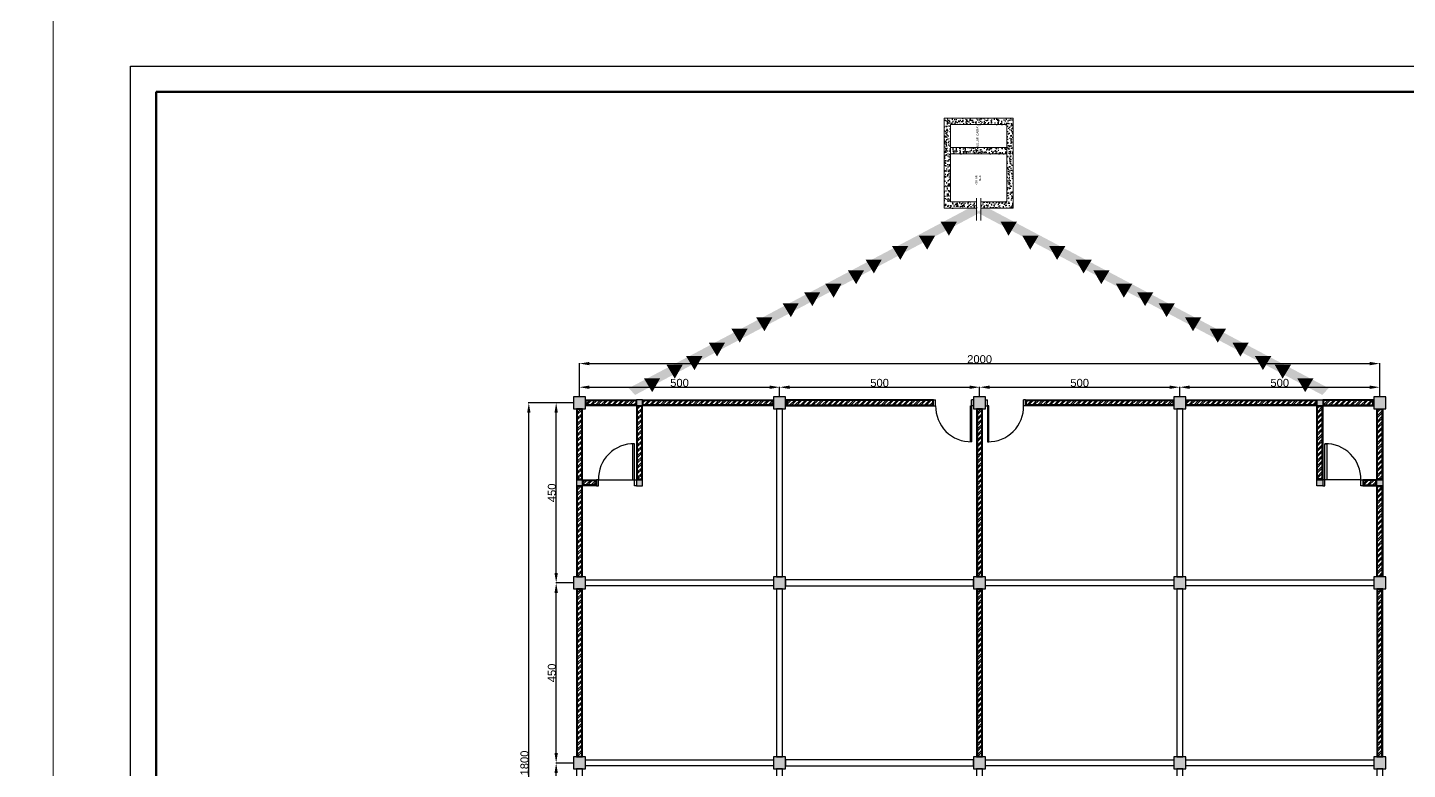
# Model space of a CAD drawing. Header units: centimetres. Extents: x 134057 to 145613, y 5028 to 39996.
# Drawn here: x 139352 to 142801, y 30390 to 32243 of the extents above; entities that cross this region are included whole.
import ezdxf

# ---------------------------------------------------------------- set-up
doc = ezdxf.new("R2010")
doc.units = ezdxf.units.CM
doc.header["$PDMODE"] = 2
doc.linetypes.add('ACAD_ISO02W100', pattern=[15, 12, -3])
for name, color, linetype, lineweight in [('as', 7, 'ACAD_ISO02W100', 0), ('GARIS DINDING BATA', 191, 'Continuous', 0), ('Kertas', 252, 'Continuous', 20), ('Legenda', 252, 'Continuous', 20), ('MT', 82, 'Continuous', 50), ('TEKS', 190, 'Continuous', 0)]:
    doc.layers.add(name, color=color, linetype=linetype, lineweight=lineweight)
for name, color, linetype in [('dinding', 151, 'Continuous'), ('kolom', 141, 'Continuous'), ('kuzen', 191, 'Continuous')]:
    doc.layers.add(name, color=color, linetype=linetype)
doc.styles.get("Standard").update_dxf_attribs({"font": 'arial.ttf'})
doc.styles.add('TRADITIONAL', font='')
doc.styles.get('TRADITIONAL').set_extended_font_data('Traditional Arabic')
doc.dimstyles.new('ISO-25', dxfattribs={"dimtxt": 2.5, "dimasz": 2.5, "dimexe": 1.25, "dimexo": 0.625, "dimtad": 1, "dimtxsty": 'Standard', "dimcen": 2.5, "dimadec": 0, "dimazin": 0, "dimtfac": 1, "dimtmove": 0, "dimatfit": 3, "dimfxl": 1, "dimarcsym": 0})
pattern_1 = [(45, (-1838.303, -7520.782), (-6.7351921, 6.7351921), []), (45, (-1833.813, -7520.782), (-6.7351921, 6.7351921), [])]
pattern_2 = [(45, (-1688.303, -7520.782), (-6.7351921, 6.7351921), []), (45, (-1683.813, -7520.782), (-6.7351921, 6.7351921), [])]

# ---------------------------------------------------------------- blocks, each defined once
blk = doc.blocks.new('*D161')
at = {"layer": 'Defpoints', "color": 0, "transparency": 16777216}
for p in [(141231.5, 31345), (140731.5, 31321.2), (141231.5, 31321.2)]:
    blk.add_point(p, dxfattribs=at)
at = {"layer": 'dinding', "color": 0, "lineweight": -2, "transparency": 16777216}
for p, q in [((140731.5, 31321.9), (140731.5, 31346.2)), ((140756.5, 31345), (141206.5, 31345)), ((141231.5, 31321.9), (141231.5, 31346.2))]:
    blk.add_line(p, q, dxfattribs=at)
at = {"layer": 'dinding', "color": 0, "transparency": 16777216}
for points in [[(140756.5, 31349.2), (140756.5, 31340.8), (140731.5, 31345)], [(141206.5, 31349.2), (141206.5, 31340.8), (141231.5, 31345)]]:
    blk.add_solid(points, dxfattribs=at)
at = {"layer": 'dinding', "color": 0, "transparency": 16777216, "insert": (140981.5, 31355.8), "char_height": 20, "attachment_point": 5}
blk.add_mtext('500', dxfattribs=at)
blk = doc.blocks.new('*D152')
at = {"layer": 'Defpoints', "color": 0, "transparency": 16777216}
for p in [(141731.5, 31345), (141231.5, 31321.2), (141731.5, 31321.2)]:
    blk.add_point(p, dxfattribs=at)
at = {"layer": 'dinding', "color": 0, "lineweight": -2, "transparency": 16777216}
for p, q in [((141231.5, 31321.9), (141231.5, 31346.2)), ((141256.5, 31345), (141706.5, 31345)), ((141731.5, 31321.9), (141731.5, 31346.2))]:
    blk.add_line(p, q, dxfattribs=at)
at = {"layer": 'dinding', "color": 0, "transparency": 16777216}
for points in [[(141256.5, 31349.2), (141256.5, 31340.8), (141231.5, 31345)], [(141706.5, 31349.2), (141706.5, 31340.8), (141731.5, 31345)]]:
    blk.add_solid(points, dxfattribs=at)
at = {"layer": 'dinding', "color": 0, "transparency": 16777216, "insert": (141481.5, 31355.8), "char_height": 20, "attachment_point": 5}
blk.add_mtext('500', dxfattribs=at)
blk = doc.blocks.new('*D153')
at = {"layer": 'Defpoints', "color": 0, "transparency": 16777216}
for p in [(142231.5, 31345), (141731.5, 31321.2), (142231.5, 31321.2)]:
    blk.add_point(p, dxfattribs=at)
at = {"layer": 'dinding', "color": 0, "lineweight": -2, "transparency": 16777216}
for p, q in [((141731.5, 31321.9), (141731.5, 31346.2)), ((141756.5, 31345), (142206.5, 31345)), ((142231.5, 31321.9), (142231.5, 31346.2))]:
    blk.add_line(p, q, dxfattribs=at)
at = {"layer": 'dinding', "color": 0, "transparency": 16777216}
for points in [[(141756.5, 31349.2), (141756.5, 31340.8), (141731.5, 31345)], [(142206.5, 31349.2), (142206.5, 31340.8), (142231.5, 31345)]]:
    blk.add_solid(points, dxfattribs=at)
at = {"layer": 'dinding', "color": 0, "transparency": 16777216, "insert": (141981.5, 31355.8), "char_height": 20, "attachment_point": 5}
blk.add_mtext('500', dxfattribs=at)
blk = doc.blocks.new('*D154')
at = {"layer": 'Defpoints', "color": 0, "transparency": 16777216}
for p in [(142731.5, 31345), (142231.5, 31321.2), (142731.5, 31321.2)]:
    blk.add_point(p, dxfattribs=at)
at = {"layer": 'dinding', "color": 0, "lineweight": -2, "transparency": 16777216}
for p, q in [((142231.5, 31321.9), (142231.5, 31346.2)), ((142256.5, 31345), (142706.5, 31345)), ((142731.5, 31321.9), (142731.5, 31346.2))]:
    blk.add_line(p, q, dxfattribs=at)
at = {"layer": 'dinding', "color": 0, "transparency": 16777216}
for points in [[(142256.5, 31349.2), (142256.5, 31340.8), (142231.5, 31345)], [(142706.5, 31349.2), (142706.5, 31340.8), (142731.5, 31345)]]:
    blk.add_solid(points, dxfattribs=at)
at = {"layer": 'dinding', "color": 0, "transparency": 16777216, "insert": (142481.5, 31355.8), "char_height": 20, "attachment_point": 5}
blk.add_mtext('500', dxfattribs=at)
blk = doc.blocks.new('*D155')
at = {"layer": 'Defpoints', "color": 0, "transparency": 16777216}
for p in [(142731.5, 31404), (140731.5, 31321.2), (142731.5, 31321.2)]:
    blk.add_point(p, dxfattribs=at)
at = {"layer": 'dinding', "color": 0, "lineweight": -2, "transparency": 16777216}
for p, q in [((140731.5, 31321.9), (140731.5, 31405.3)), ((140756.5, 31404), (142706.5, 31404)), ((142731.5, 31321.9), (142731.5, 31405.3))]:
    blk.add_line(p, q, dxfattribs=at)
at = {"layer": 'dinding', "color": 0, "transparency": 16777216}
for points in [[(140756.5, 31408.2), (140756.5, 31399.9), (140731.5, 31404)], [(142706.5, 31408.2), (142706.5, 31399.9), (142731.5, 31404)]]:
    blk.add_solid(points, dxfattribs=at)
at = {"layer": 'dinding', "color": 0, "transparency": 16777216, "insert": (141731.5, 31414.9), "char_height": 20, "attachment_point": 5}
blk.add_mtext('2000', dxfattribs=at)
blk = doc.blocks.new('*D160')
at = {"layer": 'Defpoints', "color": 0, "transparency": 16777216}
for p in [(140673.3, 31306.2), (140716.5, 31306.2), (140716.5, 30856.2)]:
    blk.add_point(p, dxfattribs=at)
at = {"layer": 'dinding', "color": 0, "lineweight": -2, "transparency": 16777216}
for p, q in [((140715.9, 31306.2), (140672.1, 31306.2)), ((140673.3, 30881.2), (140673.3, 31281.2)), ((140715.9, 30856.2), (140672.1, 30856.2))]:
    blk.add_line(p, q, dxfattribs=at)
at = {"layer": 'dinding', "color": 0, "transparency": 16777216}
for points in [[(140669.1, 31281.2), (140677.5, 31281.2), (140673.3, 31306.2)], [(140669.1, 30881.2), (140677.5, 30881.2), (140673.3, 30856.2)]]:
    blk.add_solid(points, dxfattribs=at)
at = {"layer": 'dinding', "color": 0, "transparency": 16777216, "insert": (140662.5, 31081.2), "char_height": 20, "attachment_point": 5, "rotation": 90}
blk.add_mtext('450', dxfattribs=at)
blk = doc.blocks.new('*D156')
at = {"layer": 'Defpoints', "color": 0, "transparency": 16777216}
for p in [(140673.3, 30856.2), (140716.5, 30856.2), (140716.5, 30406.2)]:
    blk.add_point(p, dxfattribs=at)
at = {"layer": 'dinding', "color": 0, "lineweight": -2, "transparency": 16777216}
for p, q in [((140715.9, 30856.2), (140672.1, 30856.2)), ((140673.3, 30431.2), (140673.3, 30831.2)), ((140715.9, 30406.2), (140672.1, 30406.2))]:
    blk.add_line(p, q, dxfattribs=at)
at = {"layer": 'dinding', "color": 0, "transparency": 16777216}
for points in [[(140669.1, 30831.2), (140677.5, 30831.2), (140673.3, 30856.2)], [(140669.1, 30431.2), (140677.5, 30431.2), (140673.3, 30406.2)]]:
    blk.add_solid(points, dxfattribs=at)
at = {"layer": 'dinding', "color": 0, "transparency": 16777216, "insert": (140662.5, 30631.2), "char_height": 20, "attachment_point": 5, "rotation": 90}
blk.add_mtext('450', dxfattribs=at)
blk = doc.blocks.new('*D157')
at = {"layer": 'Defpoints', "color": 0, "transparency": 16777216}
for p in [(140673.3, 30406.2), (140716.5, 30406.2), (140716.5, 29956.2)]:
    blk.add_point(p, dxfattribs=at)
at = {"layer": 'dinding', "color": 0, "lineweight": -2, "transparency": 16777216}
for p, q in [((140715.9, 30406.2), (140672.1, 30406.2)), ((140673.3, 29981.2), (140673.3, 30381.2)), ((140715.9, 29956.2), (140672.1, 29956.2))]:
    blk.add_line(p, q, dxfattribs=at)
at = {"layer": 'dinding', "color": 0, "transparency": 16777216}
for points in [[(140669.1, 30381.2), (140677.5, 30381.2), (140673.3, 30406.2)], [(140669.1, 29981.2), (140677.5, 29981.2), (140673.3, 29956.2)]]:
    blk.add_solid(points, dxfattribs=at)
at = {"layer": 'dinding', "color": 0, "transparency": 16777216, "insert": (140662.5, 30181.2), "char_height": 20, "attachment_point": 5, "rotation": 90}
blk.add_mtext('450', dxfattribs=at)
blk = doc.blocks.new('*D159')
at = {"layer": 'Defpoints', "color": 0, "transparency": 16777216}
for p in [(140604.9, 31306.2), (140716.5, 31306.2), (140716.5, 29506.2)]:
    blk.add_point(p, dxfattribs=at)
at = {"layer": 'dinding', "color": 0, "lineweight": -2, "transparency": 16777216}
for p, q in [((140715.9, 31306.2), (140603.6, 31306.2)), ((140604.9, 29531.2), (140604.9, 31281.2)), ((140715.9, 29506.2), (140603.6, 29506.2))]:
    blk.add_line(p, q, dxfattribs=at)
at = {"layer": 'dinding', "color": 0, "transparency": 16777216}
for points in [[(140600.7, 31281.2), (140609.1, 31281.2), (140604.9, 31306.2)], [(140600.7, 29531.2), (140609.1, 29531.2), (140604.9, 29506.2)]]:
    blk.add_solid(points, dxfattribs=at)
at = {"layer": 'dinding', "color": 0, "transparency": 16777216, "insert": (140594.1, 30406.2), "char_height": 20, "attachment_point": 5, "rotation": 90}
blk.add_mtext('1800', dxfattribs=at)

msp = doc.modelspace()

# ---------------------------------------------------------------- hatches: boundary and pattern name
h = msp.add_hatch()
h.set_pattern_fill('AR-CONC', color=2, scale=0.096, angle=90, style=0)
h.set_pattern_definition([(140, (141815.296, 31792.605), (1.53015, 17.4897), [1.8288, -20.1168]), (85, (141815.296, 31792.605), (-18.3414, -3.3833), [1.463, -16.0934]), (190.451, (141815.423, 31794.062), (-16.8112, 14.1065), [1.5542, -17.0966]), (136.184, (141810.42, 31792.605), (4.036, 26.0236), [2.7432, -30.1752]), (186.636, (141810.755, 31794.773), (-23.7529, 22.7908), [2.3314, -25.645]), (81.184, (141810.42, 31792.605), (-23.7528, 22.7908), [2.1946, -24.1402]), (111, (141811.638, 31795.043), (9.8175, 14.555), [1.8288, -20.1168]), (56, (141811.638, 31795.043), (-17.682, 5.933), [1.463, -16.0934]), (161.4514, (141812.456, 31796.256), (-7.8646, 20.488), [1.5542, -17.0966]), (127.5, (141815.296, 31792.6046), (-8.11728, 0.2965), [0, -15.89837, 0, -16.33728, 0, -16.1544]), (97.5, (141815.296, 31792.605), (-9.61734, 6.4147), [0, -9.3147, 0, -15.5326, 0, -6.15696]), (57.5, (141815.296, 31787.167), (0.54996, 13.0167), [0, -6.096, 0, -19.01952, 0, -25.23744]), (47.5, (141815.296, 31784.729), (-2.44094, 14.2204), [0, -7.9248, 0, -12.6309, 0, -17.92224])])
h.paths.add_polyline_path([(141643.153, 32016.913), (141643.153, 31936.057), (141643.153, 31792.605), (141724.008, 31792.605), (141724.008, 31808.254), (141658.802, 31808.254), (141658.802, 31928.233), (141658.802, 32001.263), (141799.647, 32001.263), (141799.647, 31808.254), (141734.441, 31808.254), (141734.441, 31792.605), (141815.296, 31792.605), (141815.296, 32016.913)])
h.paths.add_polyline_path([(141658.802, 31943.882), (141658.802, 31928.233), (141799.647, 31928.233), (141799.647, 31943.882)], flags=17)
h = msp.add_hatch(color=7)
h.dxf.hatch_style = 1
h.paths.add_polyline_path([(141633.82, 31758.323), (141674.569, 31758.323), (141654.731, 31723.517)])
h = msp.add_hatch(color=7)
h.dxf.hatch_style = 1
h.paths.add_polyline_path([(141824.628, 31758.323), (141783.879, 31758.323), (141803.718, 31723.517)])
h = msp.add_hatch(color=7)
h.dxf.hatch_style = 1
h.paths.add_polyline_path([(141512.484, 31697.844), (141553.233, 31697.844), (141533.395, 31663.039)])
h = msp.add_hatch(color=7)
h.dxf.hatch_style = 1
h.paths.add_polyline_path([(141579.507, 31723.455), (141620.256, 31723.455), (141600.417, 31688.65)])
h = msp.add_hatch(color=7)
h.dxf.hatch_style = 1
h.paths.add_polyline_path([(141878.942, 31723.455), (141838.193, 31723.455), (141858.031, 31688.65)])
h = msp.add_hatch(color=7)
h.dxf.hatch_style = 1
h.paths.add_polyline_path([(141945.964, 31697.844), (141905.215, 31697.844), (141925.054, 31663.039)])
h = msp.add_hatch(color=7)
h.dxf.hatch_style = 1
h.paths.add_polyline_path([(141446.346, 31664.001), (141487.095, 31664.001), (141467.257, 31629.195)])
h = msp.add_hatch(color=7)
h.dxf.hatch_style = 1
h.paths.add_polyline_path([(142012.102, 31664.001), (141971.353, 31664.001), (141991.192, 31629.195)])
h = msp.add_hatch(color=7)
h.dxf.hatch_style = 1
h.paths.add_polyline_path([(141402.043, 31637.284), (141442.791, 31637.284), (141422.953, 31602.478)])
h = msp.add_hatch(color=7)
h.dxf.hatch_style = 1
h.paths.add_polyline_path([(142056.406, 31637.284), (142015.657, 31637.284), (142035.495, 31602.478)])
h = msp.add_hatch(color=7)
h.dxf.hatch_style = 1
h.paths.add_polyline_path([(141345.638, 31603.44), (141386.387, 31603.44), (141366.548, 31568.635)])
h = msp.add_hatch(color=7)
h.dxf.hatch_style = 1
h.paths.add_polyline_path([(142112.811, 31603.44), (142072.062, 31603.44), (142091.9, 31568.635)])
h = msp.add_hatch(color=7)
h.dxf.hatch_style = 1
h.paths.add_polyline_path([(141238.888, 31554.818), (141279.637, 31554.818), (141259.798, 31520.012)])
h = msp.add_hatch(color=7)
h.dxf.hatch_style = 1
h.paths.add_polyline_path([(141292.638, 31582.471), (141333.387, 31582.471), (141313.549, 31547.666)])
h = msp.add_hatch(color=7)
h.dxf.hatch_style = 1
h.paths.add_polyline_path([(142165.81, 31582.471), (142125.061, 31582.471), (142144.9, 31547.666)])
h = msp.add_hatch(color=7)
h.dxf.hatch_style = 1
h.paths.add_polyline_path([(142219.561, 31554.818), (142178.812, 31554.818), (142198.65, 31520.012)])
h = msp.add_hatch(color=7)
h.dxf.hatch_style = 1
h.paths.add_polyline_path([(141172.839, 31519.707), (141213.588, 31519.707), (141193.75, 31484.901)])
h = msp.add_hatch(color=7)
h.dxf.hatch_style = 1
h.paths.add_polyline_path([(142285.609, 31519.707), (142244.86, 31519.707), (142264.699, 31484.901)])
h = msp.add_hatch(color=7)
h.dxf.hatch_style = 1
h.paths.add_polyline_path([(141111.073, 31491.222), (141151.822, 31491.222), (141131.983, 31456.416)])
h = msp.add_hatch(color=7)
h.dxf.hatch_style = 1
h.paths.add_polyline_path([(142347.376, 31491.222), (142306.627, 31491.222), (142326.465, 31456.416)])
h = msp.add_hatch(color=7)
h.dxf.hatch_style = 1
h.paths.add_polyline_path([(141054.5, 31456.444), (141095.249, 31456.444), (141075.41, 31421.638)])
h = msp.add_hatch(color=7)
h.dxf.hatch_style = 1
h.paths.add_polyline_path([(142403.949, 31456.444), (142363.2, 31456.444), (142383.038, 31421.638)])
h = msp.add_hatch(color=7)
h.dxf.hatch_style = 1
h.paths.add_polyline_path([(140998.095, 31422.6), (141038.844, 31422.6), (141019.006, 31387.795)])
h = msp.add_hatch(color=7)
h.dxf.hatch_style = 1
h.paths.add_polyline_path([(142460.353, 31422.6), (142419.605, 31422.6), (142439.443, 31387.795)])
h = msp.add_hatch(color=7)
h.dxf.hatch_style = 1
h.paths.add_polyline_path([(140948.834, 31401.271), (140989.582, 31401.271), (140969.744, 31366.466)])
h = msp.add_hatch(color=7)
h.dxf.hatch_style = 1
h.paths.add_polyline_path([(142509.615, 31401.271), (142468.866, 31401.271), (142488.705, 31366.466)])
h = msp.add_hatch(color=7)
h.dxf.hatch_style = 1
h.paths.add_polyline_path([(140892.429, 31367.428), (140933.177, 31367.428), (140913.339, 31332.622)])
h = msp.add_hatch(color=7)
h.dxf.hatch_style = 1
h.paths.add_polyline_path([(142566.02, 31367.428), (142525.271, 31367.428), (142545.109, 31332.622)])
at = {"layer": 'as'}
h = msp.add_hatch(color=5, dxfattribs=at)
h.dxf.hatch_style = 1
h.paths.add_polyline_path([(141716.169, 31798.047), (140854.764, 31342.707), (140870.442, 31325.655), (141731.847, 31780.995)])
h = msp.add_hatch(color=5, dxfattribs=at)
h.dxf.hatch_style = 1
h.paths.add_polyline_path([(141742.28, 31798.047), (142603.684, 31342.707), (142588.006, 31325.655), (141726.602, 31780.995)])
at = {"layer": 'dinding', "true_color": 0x636466}
h = msp.add_hatch(color=251, dxfattribs=at)
h.dxf.hatch_style = 1
h.paths.add_polyline_path([(140746.516, 31321.245), (140716.516, 31321.245), (140716.516, 31291.245), (140746.516, 31291.245)])
h.paths.add_polyline_path([(140889.016, 31313.745), (140874.016, 31313.745), (140874.016, 31298.745), (140889.016, 31298.745)])
h.paths.add_polyline_path([(140739.016, 31113.745), (140724.016, 31113.745), (140724.016, 31098.745), (140739.016, 31098.745)])
h.paths.add_polyline_path([(140889.016, 31113.745), (140874.016, 31113.745), (140874.016, 31098.745), (140889.016, 31098.745)])
h.paths.add_polyline_path([(141246.516, 31321.245), (141216.516, 31321.245), (141216.516, 31291.245), (141246.516, 31291.245)])
h.paths.add_polyline_path([(141746.516, 31321.245), (141716.516, 31321.245), (141716.516, 31291.245), (141746.516, 31291.245)])
h.paths.add_polyline_path([(142246.516, 31321.245), (142216.516, 31321.245), (142216.516, 31291.245), (142246.516, 31291.245)])
h.paths.add_polyline_path([(142589.016, 31313.745), (142574.016, 31313.745), (142574.016, 31298.745), (142589.016, 31298.745)])
h.paths.add_polyline_path([(142746.516, 31321.245), (142716.516, 31321.245), (142716.516, 31291.245), (142746.516, 31291.245)])
h.paths.add_polyline_path([(142589.016, 31113.745), (142574.016, 31113.745), (142574.016, 31098.745), (142589.016, 31098.745)])
h.paths.add_polyline_path([(142739.016, 31113.745), (142724.016, 31113.745), (142724.016, 31098.745), (142739.016, 31098.745)])
h.paths.add_polyline_path([(142746.516, 30871.245), (142716.516, 30871.245), (142716.516, 30841.245), (142746.516, 30841.245)])
h.paths.add_polyline_path([(142246.516, 30871.245), (142216.516, 30871.245), (142216.516, 30841.245), (142246.516, 30841.245)])
h.paths.add_polyline_path([(141746.516, 30871.245), (141716.516, 30871.245), (141716.516, 30841.245), (141746.516, 30841.245)])
h.paths.add_polyline_path([(141246.516, 30871.245), (141216.516, 30871.245), (141216.516, 30841.245), (141246.516, 30841.245)])
h.paths.add_polyline_path([(140746.516, 30871.245), (140716.516, 30871.245), (140716.516, 30841.245), (140746.516, 30841.245)])
h.paths.add_polyline_path([(140746.516, 30421.245), (140716.516, 30421.245), (140716.516, 30391.245), (140746.516, 30391.245)])
h.paths.add_polyline_path([(141246.516, 30421.245), (141216.516, 30421.245), (141216.516, 30391.245), (141246.516, 30391.245)])
h.paths.add_polyline_path([(141746.516, 30421.245), (141716.516, 30421.245), (141716.516, 30391.245), (141746.516, 30391.245)])
h.paths.add_polyline_path([(142246.516, 30421.245), (142216.516, 30421.245), (142216.516, 30391.245), (142246.516, 30391.245)])
h.paths.add_polyline_path([(142746.516, 30421.245), (142716.516, 30421.245), (142716.516, 30391.245), (142746.516, 30391.245)])
h.paths.add_polyline_path([(142746.516, 29971.245), (142716.516, 29971.245), (142716.516, 29941.245), (142746.516, 29941.245)])
h.paths.add_polyline_path([(142246.516, 29971.245), (142216.516, 29971.245), (142216.516, 29941.245), (142246.516, 29941.245)])
h.paths.add_polyline_path([(141746.516, 29971.245), (141716.516, 29971.245), (141716.516, 29941.245), (141746.516, 29941.245)])
h.paths.add_polyline_path([(141246.516, 29971.245), (141216.516, 29971.245), (141216.516, 29941.245), (141246.516, 29941.245)])
h.paths.add_polyline_path([(140746.516, 29971.245), (140716.516, 29971.245), (140716.516, 29941.245), (140746.516, 29941.245)])
h.paths.add_polyline_path([(140746.516, 29506.245), (140716.516, 29506.245), (140716.516, 29491.245), (140746.516, 29491.245)])
h.paths.add_polyline_path([(140746.516, 29521.245), (140716.516, 29521.245), (140716.516, 29506.245), (140746.516, 29506.245)])
h.paths.add_polyline_path([(141246.516, 29506.245), (141216.516, 29506.245), (141216.516, 29491.245), (141246.516, 29491.245)])
h.paths.add_polyline_path([(141246.516, 29521.245), (141216.516, 29521.245), (141216.516, 29506.245), (141246.516, 29506.245)])
h.paths.add_polyline_path([(141746.516, 29506.245), (141716.516, 29506.245), (141716.516, 29491.245), (141746.516, 29491.245)])
h.paths.add_polyline_path([(141746.516, 29521.245), (141716.516, 29521.245), (141716.516, 29506.245), (141746.516, 29506.245)])
h.paths.add_polyline_path([(142246.516, 29506.245), (142216.516, 29506.245), (142216.516, 29491.245), (142246.516, 29491.245)])
h.paths.add_polyline_path([(142246.516, 29521.245), (142216.516, 29521.245), (142216.516, 29506.245), (142246.516, 29506.245)])
h.paths.add_polyline_path([(142746.516, 29506.245), (142716.516, 29506.245), (142716.516, 29491.245), (142746.516, 29491.245)])
h.paths.add_polyline_path([(142746.516, 29521.245), (142716.516, 29521.245), (142716.516, 29506.245), (142746.516, 29506.245)])
h = msp.add_hatch(dxfattribs=at)
h.set_pattern_fill('ANSI32', color=251)
h.set_pattern_definition(pattern_1)
h.paths.add_polyline_path([(140872.016, 31306.245), (140748.516, 31306.245), (140748.516, 31300.745), (140872.016, 31300.745)])
h.paths.add_polyline_path([(140872.016, 31311.745), (140748.516, 31311.745), (140748.516, 31306.245), (140872.016, 31306.245)])
h = msp.add_hatch(dxfattribs=at)
h.set_pattern_fill('ANSI32', color=251)
h.set_pattern_definition(pattern_1)
h.paths.add_polyline_path([(141214.516, 31311.745), (140891.016, 31311.745), (140891.016, 31300.745), (141214.516, 31300.745)])
h.paths.add_polyline_path([(141614.516, 31311.745), (141248.516, 31311.745), (141248.516, 31300.745), (141614.516, 31300.745)])
h.paths.add_polyline_path([(142214.516, 31311.745), (141848.516, 31311.745), (141848.516, 31300.745), (142214.516, 31300.745)])
h.paths.add_polyline_path([(142572.016, 31311.745), (142248.516, 31311.745), (142248.516, 31300.745), (142572.016, 31300.745)])
h = msp.add_hatch(dxfattribs=at)
h.set_pattern_fill('ANSI32', color=251)
h.set_pattern_definition(pattern_1)
h.paths.add_polyline_path([(142591.016, 31306.245), (142714.516, 31306.245), (142714.516, 31300.745), (142591.016, 31300.745)])
h.paths.add_polyline_path([(142591.016, 31311.745), (142714.516, 31311.745), (142714.516, 31306.245), (142591.016, 31306.245)])
h = msp.add_hatch(dxfattribs=at)
h.set_pattern_fill('ANSI32', color=251)
h.set_pattern_definition(pattern_1)
h.paths.add_polyline_path([(140737.016, 31289.245), (140731.516, 31289.245), (140731.516, 31115.745), (140737.016, 31115.745)])
h.paths.add_polyline_path([(140731.516, 31289.245), (140726.016, 31289.245), (140726.016, 31115.745), (140731.516, 31115.745)])
h = msp.add_hatch(dxfattribs=at)
h.set_pattern_fill('ANSI32', color=251)
h.set_pattern_definition(pattern_2)
h.paths.add_polyline_path([(140887.016, 31296.745), (140881.516, 31296.745), (140881.516, 31115.745), (140887.016, 31115.745)])
h.paths.add_polyline_path([(140881.516, 31296.745), (140876.016, 31296.745), (140876.016, 31115.745), (140881.516, 31115.745)])
h = msp.add_hatch(dxfattribs=at)
h.set_pattern_fill('ANSI32', color=251)
h.set_pattern_definition([(45, (-838.303, -7520.782), (-6.7351921, 6.7351921), []), (45, (-833.813, -7520.782), (-6.7351921, 6.7351921), [])])
h.paths.add_polyline_path([(141737.016, 31289.245), (141726.016, 31289.245), (141726.016, 30873.245), (141737.016, 30873.245)])
h = msp.add_hatch(dxfattribs=at)
h.set_pattern_fill('ANSI32', color=251)
h.set_pattern_definition(pattern_2)
h.paths.add_polyline_path([(142576.016, 31296.745), (142581.516, 31296.745), (142581.516, 31115.745), (142576.016, 31115.745)])
h.paths.add_polyline_path([(142581.516, 31296.745), (142587.016, 31296.745), (142587.016, 31115.745), (142581.516, 31115.745)])
h = msp.add_hatch(dxfattribs=at)
h.set_pattern_fill('ANSI32', color=251)
h.set_pattern_definition(pattern_1)
h.paths.add_polyline_path([(142726.016, 31289.245), (142731.516, 31289.245), (142731.516, 31115.745), (142726.016, 31115.745)])
h.paths.add_polyline_path([(142731.516, 31289.245), (142737.016, 31289.245), (142737.016, 31115.745), (142731.516, 31115.745)])
h = msp.add_hatch(dxfattribs=at)
h.set_pattern_fill('ANSI32', color=251)
h.set_pattern_definition(pattern_1)
h.paths.add_polyline_path([(140772.016, 31106.245), (140741.016, 31106.245), (140741.016, 31100.745), (140772.016, 31100.745)])
h.paths.add_polyline_path([(140772.016, 31111.745), (140741.016, 31111.745), (140741.016, 31106.245), (140772.016, 31106.245)])
h = msp.add_hatch(dxfattribs=at)
h.set_pattern_fill('ANSI32', color=251)
h.set_pattern_definition(pattern_1)
h.paths.add_polyline_path([(142691.016, 31106.245), (142722.016, 31106.245), (142722.016, 31100.745), (142691.016, 31100.745)])
h.paths.add_polyline_path([(142691.016, 31111.745), (142722.016, 31111.745), (142722.016, 31106.245), (142691.016, 31106.245)])
h = msp.add_hatch(dxfattribs=at)
h.set_pattern_fill('ANSI32', color=251)
h.set_pattern_definition(pattern_1)
h.paths.add_polyline_path([(140737.016, 31096.745), (140726.016, 31096.745), (140726.016, 30873.245), (140737.016, 30873.245)])
h = msp.add_hatch(dxfattribs=at)
h.set_pattern_fill('ANSI32', color=251)
h.set_pattern_definition(pattern_1)
h.paths.add_polyline_path([(142726.016, 31096.745), (142737.016, 31096.745), (142737.016, 30873.245), (142726.016, 30873.245)])
h = msp.add_hatch(dxfattribs=at)
h.set_pattern_fill('ANSI32', color=251)
h.set_pattern_definition([(45, (-1838.303, -7970.782), (-6.7351921, 6.7351921), []), (45, (-1833.813, -7970.782), (-6.7351921, 6.7351921), [])])
h.paths.add_polyline_path([(140737.016, 30839.245), (140726.016, 30839.245), (140726.016, 30423.245), (140737.016, 30423.245)])
h = msp.add_hatch(dxfattribs=at)
h.set_pattern_fill('ANSI32', color=251)
h.set_pattern_definition([(45, (-838.303, -7970.782), (-6.7351921, 6.7351921), []), (45, (-833.813, -7970.782), (-6.7351921, 6.7351921), [])])
h.paths.add_polyline_path([(141737.016, 30839.245), (141726.016, 30839.245), (141726.016, 30423.245), (141737.016, 30423.245)])
h = msp.add_hatch(dxfattribs=at)
h.set_pattern_fill('ANSI32', color=251)
h.set_pattern_definition([(45, (161.697, -7970.782), (-6.7351921, 6.7351921), []), (45, (166.187, -7970.782), (-6.7351921, 6.7351921), [])])
h.paths.add_polyline_path([(142737.016, 30839.245), (142726.016, 30839.245), (142726.016, 30423.245), (142737.016, 30423.245)])

# ---------------------------------------------------------------- linework, layer by layer
at = {"layer": 'dinding'}
for points in [[(140746.516, 31313.745), (140874.016, 31313.745), (140874.016, 31298.745), (140746.516, 31298.745)], [(140748.516, 31311.745), (140872.016, 31311.745), (140872.016, 31300.745), (140748.516, 31300.745)], [(140874.016, 31298.745), (140889.016, 31298.745), (140889.016, 31313.745), (140874.016, 31313.745)], [(140889.016, 31313.745), (141216.516, 31313.745), (141216.516, 31298.745), (140889.016, 31298.745)], [(140891.016, 31311.745), (141214.516, 31311.745), (141214.516, 31300.745), (140891.016, 31300.745)], [(141616.516, 31313.745), (141246.516, 31313.745), (141246.516, 31298.745), (141616.516, 31298.745)], [(141614.516, 31311.745), (141248.516, 31311.745), (141248.516, 31300.745), (141614.516, 31300.745)], [(141846.516, 31313.745), (142216.516, 31313.745), (142216.516, 31298.745), (141846.516, 31298.745)], [(141848.516, 31311.745), (142214.516, 31311.745), (142214.516, 31300.745), (141848.516, 31300.745)], [(142246.516, 31313.745), (142574.016, 31313.745), (142574.016, 31298.745), (142246.516, 31298.745)], [(142248.516, 31311.745), (142572.016, 31311.745), (142572.016, 31300.745), (142248.516, 31300.745)], [(142589.016, 31298.745), (142574.016, 31298.745), (142574.016, 31313.745), (142589.016, 31313.745)], [(142716.516, 31313.745), (142589.016, 31313.745), (142589.016, 31298.745), (142716.516, 31298.745)], [(142714.516, 31311.745), (142591.016, 31311.745), (142591.016, 31300.745), (142714.516, 31300.745)], [(140739.016, 31113.745), (140739.016, 31291.245), (140724.016, 31291.245), (140724.016, 31113.745)], [(140737.016, 31115.745), (140737.016, 31289.245), (140726.016, 31289.245), (140726.016, 31115.745)], [(140889.016, 31113.745), (140889.016, 31298.745), (140874.016, 31298.745), (140874.016, 31113.745)], [(140887.016, 31115.745), (140887.016, 31296.745), (140876.016, 31296.745), (140876.016, 31115.745)], [(141239.016, 30871.245), (141239.016, 31291.245), (141224.016, 31291.245), (141224.016, 30871.245)], [(141739.016, 30871.245), (141739.016, 31291.245), (141724.016, 31291.245), (141724.016, 30871.245)], [(141737.016, 30873.245), (141737.016, 31289.245), (141726.016, 31289.245), (141726.016, 30873.245)], [(142239.016, 30871.245), (142239.016, 31291.245), (142224.016, 31291.245), (142224.016, 30871.245)], [(142574.016, 31113.745), (142574.016, 31298.745), (142589.016, 31298.745), (142589.016, 31113.745)], [(142576.016, 31115.745), (142576.016, 31296.745), (142587.016, 31296.745), (142587.016, 31115.745)], [(142724.016, 31113.745), (142724.016, 31291.245), (142739.016, 31291.245), (142739.016, 31113.745)], [(142726.016, 31115.745), (142726.016, 31289.245), (142737.016, 31289.245), (142737.016, 31115.745)], [(140724.016, 31098.745), (140739.016, 31098.745), (140739.016, 31113.745), (140724.016, 31113.745)], [(140739.016, 31113.745), (140774.016, 31113.745), (140774.016, 31098.745), (140739.016, 31098.745)], [(140741.016, 31111.745), (140772.016, 31111.745), (140772.016, 31100.745), (140741.016, 31100.745)], [(140874.016, 31098.745), (140889.016, 31098.745), (140889.016, 31113.745), (140874.016, 31113.745)], [(142589.016, 31098.745), (142574.016, 31098.745), (142574.016, 31113.745), (142589.016, 31113.745)], [(142724.016, 31113.745), (142689.016, 31113.745), (142689.016, 31098.745), (142724.016, 31098.745)], [(142722.016, 31111.745), (142691.016, 31111.745), (142691.016, 31100.745), (142722.016, 31100.745)], [(142739.016, 31098.745), (142724.016, 31098.745), (142724.016, 31113.745), (142739.016, 31113.745)], [(140739.016, 30871.245), (140739.016, 31098.745), (140724.016, 31098.745), (140724.016, 30871.245)], [(140737.016, 30873.245), (140737.016, 31096.745), (140726.016, 31096.745), (140726.016, 30873.245)], [(142724.016, 30871.245), (142724.016, 31098.745), (142739.016, 31098.745), (142739.016, 30871.245)], [(142726.016, 30873.245), (142726.016, 31096.745), (142737.016, 31096.745), (142737.016, 30873.245)], [(140746.516, 30863.745), (141216.516, 30863.745), (141216.516, 30848.745), (140746.516, 30848.745)], [(141716.516, 30863.745), (141246.516, 30863.745), (141246.516, 30848.745), (141716.516, 30848.745)], [(141746.516, 30863.745), (142216.516, 30863.745), (142216.516, 30848.745), (141746.516, 30848.745)], [(142246.516, 30863.745), (142716.516, 30863.745), (142716.516, 30848.745), (142246.516, 30848.745)], [(140739.016, 30421.245), (140739.016, 30841.245), (140724.016, 30841.245), (140724.016, 30421.245)], [(140737.016, 30423.245), (140737.016, 30839.245), (140726.016, 30839.245), (140726.016, 30423.245)], [(141239.016, 30421.245), (141239.016, 30841.245), (141224.016, 30841.245), (141224.016, 30421.245)], [(141739.016, 30421.245), (141739.016, 30841.245), (141724.016, 30841.245), (141724.016, 30421.245)], [(141737.016, 30423.245), (141737.016, 30839.245), (141726.016, 30839.245), (141726.016, 30423.245)], [(142239.016, 30421.245), (142239.016, 30841.245), (142224.016, 30841.245), (142224.016, 30421.245)], [(142739.016, 30421.245), (142739.016, 30841.245), (142724.016, 30841.245), (142724.016, 30421.245)], [(142737.016, 30423.245), (142737.016, 30839.245), (142726.016, 30839.245), (142726.016, 30423.245)], [(140746.516, 30413.745), (141216.516, 30413.745), (141216.516, 30398.745), (140746.516, 30398.745)], [(141716.516, 30413.745), (141246.516, 30413.745), (141246.516, 30398.745), (141716.516, 30398.745)], [(141746.516, 30413.745), (142216.516, 30413.745), (142216.516, 30398.745), (141746.516, 30398.745)], [(142246.516, 30413.745), (142716.516, 30413.745), (142716.516, 30398.745), (142246.516, 30398.745)], [(140739.016, 29971.245), (140739.016, 30391.245), (140724.016, 30391.245), (140724.016, 29971.245)], [(141239.016, 29971.245), (141239.016, 30391.245), (141224.016, 30391.245), (141224.016, 29971.245)], [(141739.016, 29971.245), (141739.016, 30391.245), (141724.016, 30391.245), (141724.016, 29971.245)], [(142239.016, 29971.245), (142239.016, 30391.245), (142224.016, 30391.245), (142224.016, 29971.245)], [(142739.016, 29971.245), (142739.016, 30391.245), (142724.016, 30391.245), (142724.016, 29971.245)]]:
    msp.add_lwpolyline(points, close=True, dxfattribs=at)
at = {"layer": 'GARIS DINDING BATA', "color": 4, "lineweight": 15}
for p, q in [((141724.008, 31761.703), (141724.008, 31817.339)), ((141734.441, 31761.703), (141734.441, 31817.339))]:
    msp.add_line(p, q, dxfattribs=at)
at = {"layer": 'Kertas'}
for points in [[(134078.342, 32339.904), (139416.657, 32339.904), (139416.657, 28519.471), (134078.342, 28519.471)], [(139416.657, 32339.904), (144754.972, 32339.904), (144754.972, 28519.471), (139416.657, 28519.471)]]:
    msp.add_lwpolyline(points, close=True, dxfattribs=at)
at = {"layer": 'kolom'}
for points in [[(140716.516, 31291.245), (140746.516, 31291.245), (140746.516, 31321.245), (140716.516, 31321.245)], [(141216.516, 31291.245), (141246.516, 31291.245), (141246.516, 31321.245), (141216.516, 31321.245)], [(141716.516, 31291.245), (141746.516, 31291.245), (141746.516, 31321.245), (141716.516, 31321.245)], [(142216.516, 31291.245), (142246.516, 31291.245), (142246.516, 31321.245), (142216.516, 31321.245)], [(142716.516, 31291.245), (142746.516, 31291.245), (142746.516, 31321.245), (142716.516, 31321.245)], [(140716.516, 30841.245), (140746.516, 30841.245), (140746.516, 30871.245), (140716.516, 30871.245)], [(141216.516, 30841.245), (141246.516, 30841.245), (141246.516, 30871.245), (141216.516, 30871.245)], [(141716.516, 30841.245), (141746.516, 30841.245), (141746.516, 30871.245), (141716.516, 30871.245)], [(142216.516, 30841.245), (142246.516, 30841.245), (142246.516, 30871.245), (142216.516, 30871.245)], [(142716.516, 30841.245), (142746.516, 30841.245), (142746.516, 30871.245), (142716.516, 30871.245)], [(140716.516, 30391.245), (140746.516, 30391.245), (140746.516, 30421.245), (140716.516, 30421.245)], [(141216.516, 30391.245), (141246.516, 30391.245), (141246.516, 30421.245), (141216.516, 30421.245)], [(141716.516, 30391.245), (141746.516, 30391.245), (141746.516, 30421.245), (141716.516, 30421.245)], [(142216.516, 30391.245), (142246.516, 30391.245), (142246.516, 30421.245), (142216.516, 30421.245)], [(142716.516, 30391.245), (142746.516, 30391.245), (142746.516, 30421.245), (142716.516, 30421.245)]]:
    msp.add_lwpolyline(points, close=True, dxfattribs=at)
at = {"layer": 'kuzen', "ltscale": 2000}
for p, q in [((141616.516, 31298.745), (141616.516, 31313.745)), ((141616.516, 31313.745), (141621.516, 31313.745)), ((141621.516, 31298.745), (141621.516, 31313.745)), ((141711.516, 31298.745), (141711.516, 31313.745)), ((141716.516, 31313.745), (141711.516, 31313.745)), ((141716.516, 31298.745), (141716.516, 31313.745)), ((141746.516, 31298.745), (141746.516, 31313.745)), ((141746.516, 31313.745), (141751.516, 31313.745)), ((141751.516, 31298.745), (141751.516, 31313.745)), ((141841.516, 31298.745), (141841.516, 31313.745)), ((141846.516, 31313.745), (141841.516, 31313.745)), ((141846.516, 31298.745), (141846.516, 31313.745)), ((141616.516, 31298.745), (141621.516, 31298.745)), ((141708.516, 31298.745), (141711.516, 31298.745)), ((141716.516, 31298.745), (141711.516, 31298.745)), ((141746.516, 31298.745), (141751.516, 31298.745)), ((141754.516, 31298.745), (141751.516, 31298.745)), ((141846.516, 31298.745), (141841.516, 31298.745)), ((140869.016, 31203.745), (140864.016, 31203.745)), ((140864.016, 31203.745), (140864.016, 31113.745)), ((140869.016, 31113.745), (140869.016, 31203.745)), ((142594.016, 31113.745), (142594.016, 31203.745)), ((142594.016, 31203.745), (142599.016, 31203.745)), ((142599.016, 31203.745), (142599.016, 31113.745)), ((140779.016, 31113.745), (140774.016, 31113.745)), ((140774.016, 31113.745), (140774.016, 31098.745)), ((140779.016, 31098.745), (140779.016, 31113.745)), ((140779.016, 31113.745), (140866.516, 31113.745)), ((140864.016, 31113.745), (140869.016, 31113.745)), ((140869.016, 31098.745), (140869.016, 31113.745)), ((140869.016, 31113.745), (140874.016, 31113.745)), ((140874.016, 31113.745), (140874.016, 31098.745)), ((142589.016, 31113.745), (142589.016, 31098.745)), ((142594.016, 31113.745), (142589.016, 31113.745)), ((142594.016, 31098.745), (142594.016, 31113.745)), ((142599.016, 31113.745), (142594.016, 31113.745)), ((142684.016, 31113.745), (142596.516, 31113.745)), ((142684.016, 31098.745), (142684.016, 31113.745)), ((142684.016, 31113.745), (142689.016, 31113.745)), ((142689.016, 31113.745), (142689.016, 31098.745)), ((140774.016, 31098.745), (140779.016, 31098.745)), ((140874.016, 31098.745), (140869.016, 31098.745)), ((142589.016, 31098.745), (142594.016, 31098.745)), ((142689.016, 31098.745), (142684.016, 31098.745))]:
    msp.add_line(p, q, dxfattribs=at)
at = {"layer": 'kuzen'}
for p, q in [((141708.516, 31208.745), (141708.516, 31298.745)), ((141711.516, 31298.745), (141711.516, 31208.745)), ((141751.516, 31298.745), (141751.516, 31208.745)), ((141754.516, 31208.745), (141754.516, 31298.745)), ((141711.516, 31208.745), (141708.516, 31208.745)), ((141751.516, 31208.745), (141754.516, 31208.745))]:
    msp.add_line(p, q, dxfattribs=at)
for centre, start, end in [((141710.016, 31297.245), 179.028978, 270.971022), ((141753.016, 31297.245), 269.028978, 0.971022)]:
    msp.add_arc(centre, 88.513, start, end, dxfattribs=at)
at = {"layer": 'kuzen', "ltscale": 2000}
for centre, start, end in [((140866.516, 31116.245), 88.363423, 181.636577), ((142596.516, 31116.245), 358.363423, 91.636577)]:
    msp.add_arc(centre, 87.536, start, end, dxfattribs=at)
at = {"layer": 'Legenda', "color": 5, "lineweight": 30}
msp.add_lwpolyline([(139609.608, 32146.952), (144626.338, 32146.952), (144626.338, 28648.105), (139609.608, 28648.105)], close=True, dxfattribs=at)
at = {"layer": 'Legenda', "color": 1, "lineweight": 50}
msp.add_lwpolyline([(139673.925, 32082.635), (143725.899, 32082.635), (143725.899, 28712.422), (139673.925, 28712.422)], close=True, dxfattribs=at)
at = {"layer": 'MT', "color": 5, "lineweight": 15}
for p, q in [((141643.153, 31936.057), (141643.153, 32016.913)), ((141643.153, 32016.913), (141815.296, 32016.913)), ((141658.802, 31928.233), (141658.802, 32001.263)), ((141658.802, 32001.263), (141799.647, 32001.263)), ((141799.647, 32001.263), (141799.647, 31808.254)), ((141815.296, 32016.913), (141815.296, 31792.605)), ((141643.153, 31792.605), (141643.153, 31936.057)), ((141658.802, 31943.882), (141799.647, 31943.882)), ((141658.802, 31808.254), (141658.802, 31928.233)), ((141658.802, 31928.233), (141799.647, 31928.233)), ((141724.008, 31792.605), (141643.153, 31792.605)), ((141724.008, 31808.254), (141658.802, 31808.254)), ((141799.647, 31808.254), (141734.441, 31808.254)), ((141815.296, 31792.605), (141734.441, 31792.605))]:
    msp.add_line(p, q, dxfattribs=at)

# ---------------------------------------------------------------- texts
at = {"layer": 'TEKS', "color": 7, "lineweight": 15, "attachment_point": 5, "rotation": 90, "style": 'TRADITIONAL'}
for s, insert, char_height, width in [('KOLAM CAIRAN', (141726.364, 31973.176), 5.37588, 56.95698), ('KOLAM\\P TINJA', (141727.797, 31863.05), 5.3759, 80.46034)]:
    msp.add_mtext(s, dxfattribs=dict(at, insert=insert, char_height=char_height, width=width))

# ---------------------------------------------------------------- dimensions: what is measured, and where the dimension line sits
at = {"layer": 'dinding'}
for base, p1, p2, picture, middle in [((142731.516, 31404.023), (140731.516, 31321.245), (142731.516, 31321.245), '*D155', (141731.516, 31414.86)), ((141231.516, 31344.987), (140731.516, 31321.245), (141231.516, 31321.245), '*D161', (140981.516, 31355.823)), ((141731.516, 31344.987), (141231.516, 31321.245), (141731.516, 31321.245), '*D152', (141481.516, 31355.823)), ((142231.516, 31344.987), (141731.516, 31321.245), (142231.516, 31321.245), '*D153', (141981.516, 31355.823)), ((142731.516, 31344.987), (142231.516, 31321.245), (142731.516, 31321.245), '*D154', (142481.516, 31355.823))]:
    dim = msp.add_linear_dim(base=base, p1=p1, p2=p2, dimstyle='ISO-25', override={"dimtxt": 20, "dimasz": 25}, dxfattribs=at)
    dim.commit()
    dim.dimension.update_dxf_attribs({"geometry": picture, "text_midpoint": middle})
for base, p1, p2, picture, middle in [((140604.897, 31306.245), (140716.516, 29506.245), (140716.516, 31306.245), '*D159', (140594.06, 30406.245)), ((140673.301, 31306.245), (140716.516, 30856.245), (140716.516, 31306.245), '*D160', (140662.465, 31081.245)), ((140673.301, 30856.245), (140716.516, 30406.245), (140716.516, 30856.245), '*D156', (140662.465, 30631.245)), ((140673.301, 30406.245), (140716.516, 29956.245), (140716.516, 30406.245), '*D157', (140662.465, 30181.245))]:
    dim = msp.add_linear_dim(base=base, p1=p1, p2=p2, angle=90, dimstyle='ISO-25', override={"dimtxt": 20, "dimasz": 25}, dxfattribs=at)
    dim.commit()
    dim.dimension.update_dxf_attribs({"geometry": picture, "text_midpoint": middle})

doc.saveas('drawing.dxf')
